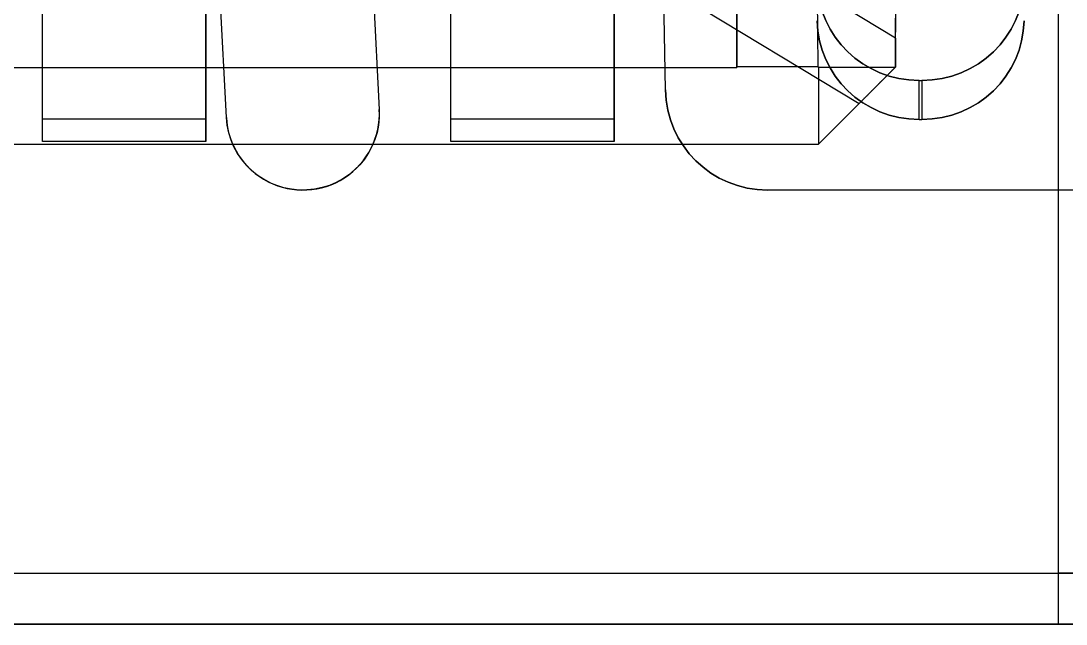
# Model space of a CAD drawing. Extents: x -4.83 to 4.83, y -5.56 to 3.84.
# Drawn here: x 0.598 to 2.645, y -5.56 to -4.379 of the extents above; entities that cross this region are included whole.
import ezdxf

# ---------------------------------------------------------------- set-up
doc = ezdxf.new("R2010")
doc.units = 0
doc.layers.get('0').update_dxf_attribs({"linetype": 'CONTINUOUS'})

# ---------------------------------------------------------------- blocks, each defined once
blk = doc.blocks.new('*U1')
at = {"color": 250, "extrusion": (-1, 0, 0)}
for p, q in [((2, -4.4687, 2.4213), (2, 0, 2.4603)), ((2, 0, 2.4603), (2, -4.47, 2.42)), ((2, -4.47, 2.42), (2, -4.4687, 2.4213))]:
    blk.add_line(p, q, dxfattribs=at)
at = {"color": 250, "extrusion": (0, -0.008727, 0.999962)}
for p, q in [((2, -4.4687, 2.4213), (2, 0, 2.4603)), ((2.1197, 0, 2.4603), (2.1587, -4.4687, 2.4213)), ((2.1587, -4.4687, 2.4213), (2, -4.4687, 2.4213))]:
    blk.add_line(p, q, dxfattribs=at)
at = {"color": 250, "extrusion": (0, -0.009019, 0.999959)}
for p in [(2, 0, 2.4603), (-2, -4.47, 2.42)]:
    blk.add_line(p, (2, -4.47, 2.42), dxfattribs=at)
at = {"color": 250, "extrusion": (0.707107, 0, 0.707107)}
for p, q in [((2.1197, 0, 2.4603), (2.1587, -4.4687, 2.4213)), ((2.3108, -4.4696, 2.2692), (2.3342, 0, 2.2458)), ((2.16, -4.47, 2.42), (2.1587, -4.4687, 2.4213)), ((2.3105, -4.47, 2.2695), (2.16, -4.47, 2.42))]:
    blk.add_line(p, q, dxfattribs=at)
at = {"color": 250, "extrusion": (0.999986, -0.005236, 0)}
for p, q in [((2.3108, -4.4696, 2.2692), (2.3342, 0, 2.2458)), ((2.3111, -4.4123, 1.6016), (2.3342, 0, 1.6358)), ((2.3108, -4.4692, 1.6199), (2.3108, -4.4692, 2.2696))]:
    blk.add_line(p, q, dxfattribs=at)
at = {"color": 250, "extrusion": (0.828721, 0, -0.559661)}
for q in [(2.3342, 0, 1.6358), (1.8931, -4.1597, 0.9826)]:
    blk.add_line((2.3111, -4.4123, 1.6016), q, dxfattribs=at)
at = {"color": 250}
for p, q in [((2.3111, -4.4123, 1.6016), (1.8931, -4.1597, 0.9826)), ((1.7936, -4.2708, 1.0044), (2.2396, -4.5404, 1.6649))]:
    blk.add_line(p, q, dxfattribs=at)
at = {"color": 250, "extrusion": (0, -0.925848, -0.377897)}
for p, q in [((1.7936, -4.2708, 1.0044), (2.2396, -4.5404, 1.6649)), ((2.2396, -4.5404, 1.6649), (2.16, -4.62, 1.86)), ((-2.16, -4.62, 1.86), (2.16, -4.62, 1.86))]:
    blk.add_line(p, q, dxfattribs=at)
at = {"color": 250, "extrusion": (0, -0.707107, 0.707107)}
for p, q in [((-2, -4.47, 2.42), (2, -4.47, 2.42)), ((2, -4.47, 2.42), (2, -4.4687, 2.4213)), ((2.1587, -4.4687, 2.4213), (2, -4.4687, 2.4213)), ((2.16, -4.47, 2.42), (2.1587, -4.4687, 2.4213)), ((2.16, -4.47, 2.42), (2.16, -4.62, 2.27)), ((-2.16, -4.62, 2.27), (2.16, -4.62, 2.27))]:
    blk.add_line(p, q, dxfattribs=at)
at = {"color": 250, "extrusion": (0.57735, -0.57735, 0.57735)}
for p, q in [((2.16, -4.62, 2.27), (2.3105, -4.4695, 2.27)), ((2.16, -4.47, 2.42), (2.16, -4.62, 2.27)), ((2.3105, -4.47, 2.2695), (2.16, -4.47, 2.42))]:
    blk.add_line(p, q, dxfattribs=at)
at = {"color": 250, "extrusion": (0.707107, -0.707107, 0)}
for p, q in [((2.16, -4.62, 2.27), (2.3105, -4.4695, 2.27)), ((2.3108, -4.4692, 1.6199), (2.3108, -4.4692, 2.2696)), ((2.2396, -4.5404, 1.6649), (2.16, -4.62, 1.86)), ((2.16, -4.62, 1.86), (2.16, -4.62, 2.27))]:
    blk.add_line(p, q, dxfattribs=at)
at = {"color": 250, "extrusion": (0, -1, 1e-16)}
for p, q in [((-2.16, -4.62, 1.86), (2.16, -4.62, 1.86)), ((-2.16, -4.62, 2.27), (2.16, -4.62, 2.27)), ((2.16, -4.62, 1.86), (2.16, -4.62, 2.27))]:
    blk.add_line(p, q, dxfattribs=at)
at = {"color": 250}
for points in [[(2.3111, -4.4123, 1.6016), (2.3111, -4.4128, 1.6016), (2.3111, -4.4133, 1.6016), (2.3111, -4.4138, 1.6016), (2.3111, -4.4143, 1.6016), (2.3111, -4.4148, 1.6016), (2.3111, -4.4153, 1.6016), (2.3111, -4.4157, 1.6017), (2.3111, -4.4162, 1.6017), (2.3111, -4.4167, 1.6017), (2.3111, -4.4172, 1.6017), (2.3111, -4.4177, 1.6017), (2.3111, -4.4181, 1.6018), (2.311, -4.4186, 1.6018), (2.311, -4.4191, 1.6018), (2.311, -4.4196, 1.6019), (2.311, -4.4201, 1.6019), (2.311, -4.4205, 1.6019), (2.311, -4.421, 1.602), (2.311, -4.4215, 1.602), (2.311, -4.422, 1.6021), (2.311, -4.4224, 1.6021), (2.311, -4.4229, 1.6022), (2.311, -4.4234, 1.6023), (2.311, -4.4239, 1.6023), (2.311, -4.4243, 1.6024), (2.311, -4.4248, 1.6024), (2.311, -4.4253, 1.6025), (2.311, -4.4257, 1.6026), (2.311, -4.4262, 1.6026), (2.311, -4.4267, 1.6027), (2.311, -4.4271, 1.6028), (2.311, -4.4276, 1.6029), (2.311, -4.4281, 1.603), (2.311, -4.4285, 1.6031), (2.311, -4.429, 1.6031), (2.311, -4.4295, 1.6032), (2.311, -4.4299, 1.6033), (2.311, -4.4304, 1.6034), (2.311, -4.4308, 1.6035), (2.311, -4.4313, 1.6036), (2.311, -4.4318, 1.6037), (2.311, -4.4322, 1.6038), (2.311, -4.4327, 1.6039), (2.311, -4.4331, 1.604), (2.311, -4.4336, 1.6041), (2.311, -4.4341, 1.6043), (2.311, -4.4345, 1.6044), (2.311, -4.435, 1.6045), (2.311, -4.4354, 1.6046), (2.311, -4.4359, 1.6047), (2.311, -4.4363, 1.6049), (2.311, -4.4368, 1.605), (2.311, -4.4372, 1.6051), (2.311, -4.4377, 1.6053), (2.311, -4.4381, 1.6054), (2.311, -4.4386, 1.6055), (2.311, -4.439, 1.6057), (2.311, -4.4395, 1.6058), (2.3109, -4.4399, 1.6059), (2.3109, -4.4404, 1.6061), (2.3109, -4.4408, 1.6062), (2.3109, -4.4413, 1.6064), (2.3109, -4.4417, 1.6065), (2.3109, -4.4422, 1.6067), (2.3109, -4.4426, 1.6068), (2.3109, -4.4431, 1.607), (2.3109, -4.4435, 1.6072), (2.3109, -4.4439, 1.6073), (2.3109, -4.4444, 1.6075), (2.3109, -4.4448, 1.6077), (2.3109, -4.4453, 1.6078), (2.3109, -4.4457, 1.608), (2.3109, -4.4461, 1.6081), (2.3109, -4.4466, 1.6083), (2.3109, -4.447, 1.6085), (2.3109, -4.4475, 1.6087), (2.3109, -4.4479, 1.6088), (2.3109, -4.4483, 1.609), (2.3109, -4.4488, 1.6092), (2.3109, -4.4492, 1.6094), (2.3109, -4.4497, 1.6096), (2.3109, -4.4501, 1.6098), (2.3109, -4.4505, 1.61), (2.3109, -4.4509, 1.6101), (2.3109, -4.4514, 1.6103), (2.3109, -4.4518, 1.6105), (2.3109, -4.4523, 1.6107), (2.3109, -4.4527, 1.6109), (2.3109, -4.4531, 1.6111), (2.3109, -4.4535, 1.6113), (2.3109, -4.454, 1.6115), (2.3109, -4.4544, 1.6118), (2.3109, -4.4548, 1.612), (2.3109, -4.4553, 1.6122), (2.3109, -4.4557, 1.6124), (2.3109, -4.4561, 1.6126), (2.3109, -4.4566, 1.6128), (2.3108, -4.457, 1.613), (2.3108, -4.4574, 1.6132), (2.3108, -4.4578, 1.6135), (2.3108, -4.4583, 1.6137), (2.3108, -4.4587, 1.6139), (2.3108, -4.4591, 1.6141), (2.3108, -4.4595, 1.6143), (2.3108, -4.46, 1.6146), (2.3108, -4.4604, 1.6148), (2.3108, -4.4608, 1.615), (2.3108, -4.4612, 1.6153), (2.3108, -4.4617, 1.6155), (2.3108, -4.4621, 1.6157), (2.3108, -4.4625, 1.616), (2.3108, -4.4629, 1.6162), (2.3108, -4.4634, 1.6164), (2.3108, -4.4638, 1.6167), (2.3108, -4.4642, 1.6169), (2.3108, -4.4646, 1.6172), (2.3108, -4.465, 1.6174), (2.3108, -4.4654, 1.6177), (2.3108, -4.4659, 1.6179), (2.3108, -4.4663, 1.6181), (2.3108, -4.4667, 1.6184), (2.3108, -4.4671, 1.6186), (2.3108, -4.4675, 1.6189), (2.3108, -4.468, 1.6192), (2.3108, -4.4684, 1.6194), (2.3108, -4.4688, 1.6197), (2.3108, -4.4692, 1.6199)], [(2.3111, -4.4123, 1.6016), (2.3111, -4.4128, 1.6016), (2.3111, -4.4133, 1.6016), (2.3111, -4.4138, 1.6016), (2.3111, -4.4143, 1.6016), (2.3111, -4.4148, 1.6016), (2.3111, -4.4153, 1.6016), (2.3111, -4.4157, 1.6017), (2.3111, -4.4162, 1.6017), (2.3111, -4.4167, 1.6017), (2.3111, -4.4172, 1.6017), (2.3111, -4.4177, 1.6017), (2.3111, -4.4181, 1.6018), (2.311, -4.4186, 1.6018), (2.311, -4.4191, 1.6018), (2.311, -4.4196, 1.6019), (2.311, -4.4201, 1.6019), (2.311, -4.4205, 1.6019), (2.311, -4.421, 1.602), (2.311, -4.4215, 1.602), (2.311, -4.422, 1.6021), (2.311, -4.4224, 1.6021), (2.311, -4.4229, 1.6022), (2.311, -4.4234, 1.6023), (2.311, -4.4239, 1.6023), (2.311, -4.4243, 1.6024), (2.311, -4.4248, 1.6024), (2.311, -4.4253, 1.6025), (2.311, -4.4257, 1.6026), (2.311, -4.4262, 1.6026), (2.311, -4.4267, 1.6027), (2.311, -4.4271, 1.6028), (2.311, -4.4276, 1.6029), (2.311, -4.4281, 1.603), (2.311, -4.4285, 1.6031), (2.311, -4.429, 1.6031), (2.311, -4.4295, 1.6032), (2.311, -4.4299, 1.6033), (2.311, -4.4304, 1.6034), (2.311, -4.4308, 1.6035), (2.311, -4.4313, 1.6036), (2.311, -4.4318, 1.6037), (2.311, -4.4322, 1.6038), (2.311, -4.4327, 1.6039), (2.311, -4.4331, 1.604), (2.311, -4.4336, 1.6041), (2.311, -4.4341, 1.6043), (2.311, -4.4345, 1.6044), (2.311, -4.435, 1.6045), (2.311, -4.4354, 1.6046), (2.311, -4.4359, 1.6047), (2.311, -4.4363, 1.6049), (2.311, -4.4368, 1.605), (2.311, -4.4372, 1.6051), (2.311, -4.4377, 1.6053), (2.311, -4.4381, 1.6054), (2.311, -4.4386, 1.6055), (2.311, -4.439, 1.6057), (2.311, -4.4395, 1.6058), (2.3109, -4.4399, 1.6059), (2.3109, -4.4404, 1.6061), (2.3109, -4.4408, 1.6062), (2.3109, -4.4413, 1.6064), (2.3109, -4.4417, 1.6065), (2.3109, -4.4422, 1.6067), (2.3109, -4.4426, 1.6068), (2.3109, -4.4431, 1.607), (2.3109, -4.4435, 1.6072), (2.3109, -4.4439, 1.6073), (2.3109, -4.4444, 1.6075), (2.3109, -4.4448, 1.6077), (2.3109, -4.4453, 1.6078), (2.3109, -4.4457, 1.608), (2.3109, -4.4461, 1.6081), (2.3109, -4.4466, 1.6083), (2.3109, -4.447, 1.6085), (2.3109, -4.4475, 1.6087), (2.3109, -4.4479, 1.6088), (2.3109, -4.4483, 1.609), (2.3109, -4.4488, 1.6092), (2.3109, -4.4492, 1.6094), (2.3109, -4.4497, 1.6096), (2.3109, -4.4501, 1.6098), (2.3109, -4.4505, 1.61), (2.3109, -4.4509, 1.6101), (2.3109, -4.4514, 1.6103), (2.3109, -4.4518, 1.6105), (2.3109, -4.4523, 1.6107), (2.3109, -4.4527, 1.6109), (2.3109, -4.4531, 1.6111), (2.3109, -4.4535, 1.6113), (2.3109, -4.454, 1.6115), (2.3109, -4.4544, 1.6118), (2.3109, -4.4548, 1.612), (2.3109, -4.4553, 1.6122), (2.3109, -4.4557, 1.6124), (2.3109, -4.4561, 1.6126), (2.3109, -4.4566, 1.6128), (2.3108, -4.457, 1.613), (2.3108, -4.4574, 1.6132), (2.3108, -4.4578, 1.6135), (2.3108, -4.4583, 1.6137), (2.3108, -4.4587, 1.6139), (2.3108, -4.4591, 1.6141), (2.3108, -4.4595, 1.6143), (2.3108, -4.46, 1.6146), (2.3108, -4.4604, 1.6148), (2.3108, -4.4608, 1.615), (2.3108, -4.4612, 1.6153), (2.3108, -4.4617, 1.6155), (2.3108, -4.4621, 1.6157), (2.3108, -4.4625, 1.616), (2.3108, -4.4629, 1.6162), (2.3108, -4.4634, 1.6164), (2.3108, -4.4638, 1.6167), (2.3108, -4.4642, 1.6169), (2.3108, -4.4646, 1.6172), (2.3108, -4.465, 1.6174), (2.3108, -4.4654, 1.6177), (2.3108, -4.4659, 1.6179), (2.3108, -4.4663, 1.6181), (2.3108, -4.4667, 1.6184), (2.3108, -4.4671, 1.6186), (2.3108, -4.4675, 1.6189), (2.3108, -4.468, 1.6192), (2.3108, -4.4684, 1.6194), (2.3108, -4.4688, 1.6197), (2.3108, -4.4692, 1.6199)], [(2.3108, -4.4692, 1.6199), (2.3104, -4.4696, 1.6197), (2.3099, -4.47, 1.6195), (2.3095, -4.4705, 1.6193), (2.3091, -4.4709, 1.6191), (2.3087, -4.4713, 1.6189), (2.3082, -4.4717, 1.6188), (2.3078, -4.4722, 1.6186), (2.3074, -4.4726, 1.6184), (2.3069, -4.473, 1.6182), (2.3065, -4.4734, 1.6181), (2.3061, -4.4738, 1.6179), (2.3056, -4.4743, 1.6178), (2.3052, -4.4747, 1.6176), (2.3048, -4.4752, 1.6175), (2.3043, -4.4756, 1.6174), (2.3039, -4.476, 1.6172), (2.3034, -4.4764, 1.6171), (2.303, -4.4769, 1.617), (2.3026, -4.4773, 1.6169), (2.3021, -4.4778, 1.6167), (2.3017, -4.4782, 1.6166), (2.3012, -4.4786, 1.6165), (2.3008, -4.4791, 1.6164), (2.3004, -4.4795, 1.6164), (2.2999, -4.48, 1.6163), (2.2995, -4.4804, 1.6162), (2.299, -4.4809, 1.6161), (2.2986, -4.4813, 1.616), (2.2981, -4.4817, 1.616), (2.2977, -4.4822, 1.6159), (2.2973, -4.4826, 1.6159), (2.2968, -4.4831, 1.6158), (2.2964, -4.4835, 1.6158), (2.2959, -4.484, 1.6157), (2.2955, -4.4844, 1.6157), (2.295, -4.4848, 1.6157), (2.2946, -4.4853, 1.6156), (2.2941, -4.4858, 1.6156), (2.2937, -4.4862, 1.6156), (2.2932, -4.4866, 1.6156), (2.2928, -4.4871, 1.6156), (2.2923, -4.4875, 1.6156), (2.2919, -4.488, 1.6156), (2.2915, -4.4884, 1.6156), (2.291, -4.4889, 1.6156), (2.2906, -4.4893, 1.6156), (2.2901, -4.4898, 1.6157), (2.2897, -4.4902, 1.6157), (2.2892, -4.4907, 1.6157), (2.2888, -4.4911, 1.6158), (2.2883, -4.4916, 1.6158), (2.2879, -4.492, 1.6159), (2.2875, -4.4925, 1.6159), (2.287, -4.4929, 1.616), (2.2866, -4.4934, 1.616), (2.2861, -4.4938, 1.6161), (2.2857, -4.4942, 1.6162), (2.2852, -4.4947, 1.6163), (2.2848, -4.4951, 1.6164), (2.2844, -4.4956, 1.6165), (2.2839, -4.496, 1.6166), (2.2835, -4.4965, 1.6167), (2.283, -4.4969, 1.6168), (2.2826, -4.4973, 1.6169), (2.2822, -4.4978, 1.617), (2.2817, -4.4982, 1.6171), (2.2813, -4.4986, 1.6172), (2.2809, -4.4991, 1.6174), (2.2804, -4.4995, 1.6175), (2.28, -4.5, 1.6177), (2.2796, -4.5004, 1.6178), (2.2791, -4.5008, 1.618), (2.2787, -4.5013, 1.6181), (2.2783, -4.5017, 1.6183), (2.2778, -4.5021, 1.6184), (2.2774, -4.5026, 1.6186), (2.277, -4.503, 1.6188), (2.2766, -4.5034, 1.619), (2.2761, -4.5038, 1.6192), (2.2757, -4.5043, 1.6194), (2.2753, -4.5047, 1.6196), (2.2749, -4.5051, 1.6198), (2.2745, -4.5055, 1.62), (2.274, -4.5059, 1.6202), (2.2736, -4.5064, 1.6204), (2.2732, -4.5068, 1.6206), (2.2728, -4.5072, 1.6209), (2.2724, -4.5076, 1.6211), (2.272, -4.508, 1.6214), (2.2716, -4.5084, 1.6216), (2.2712, -4.5088, 1.6219), (2.2708, -4.5092, 1.6221), (2.2704, -4.5096, 1.6224), (2.27, -4.51, 1.6226), (2.2696, -4.5104, 1.6229), (2.2692, -4.5108, 1.6232), (2.2688, -4.5112, 1.6235), (2.2684, -4.5116, 1.6238), (2.268, -4.512, 1.624), (2.2676, -4.5124, 1.6243), (2.2672, -4.5128, 1.6246), (2.2668, -4.5132, 1.6249), (2.2664, -4.5136, 1.6253), (2.266, -4.514, 1.6256), (2.2656, -4.5144, 1.6259), (2.2653, -4.5147, 1.6262), (2.2649, -4.5151, 1.6265), (2.2645, -4.5155, 1.6269), (2.2641, -4.5159, 1.6272), (2.2638, -4.5162, 1.6275), (2.2634, -4.5166, 1.6279), (2.263, -4.517, 1.6282), (2.2626, -4.5174, 1.6286), (2.2623, -4.5177, 1.6289), (2.2619, -4.5181, 1.6293), (2.2616, -4.5184, 1.6297), (2.2612, -4.5188, 1.63), (2.2608, -4.5192, 1.6304), (2.2605, -4.5195, 1.6308), (2.2601, -4.5199, 1.6311), (2.2598, -4.5202, 1.6315), (2.2594, -4.5206, 1.6319), (2.2591, -4.521, 1.6323), (2.2587, -4.5213, 1.6327), (2.2584, -4.5216, 1.6331), (2.258, -4.522, 1.6335), (2.2577, -4.5223, 1.6339), (2.2573, -4.5227, 1.6343), (2.257, -4.523, 1.6347), (2.2567, -4.5233, 1.6351), (2.2563, -4.5237, 1.6355), (2.256, -4.524, 1.636), (2.2557, -4.5244, 1.6364), (2.2553, -4.5247, 1.6368), (2.255, -4.525, 1.6372), (2.2547, -4.5254, 1.6377), (2.2544, -4.5257, 1.6381), (2.254, -4.526, 1.6385), (2.2537, -4.5263, 1.639), (2.2534, -4.5266, 1.6394), (2.2531, -4.527, 1.6399), (2.2528, -4.5273, 1.6403), (2.2525, -4.5276, 1.6408), (2.2521, -4.5279, 1.6412), (2.2518, -4.5282, 1.6417), (2.2515, -4.5285, 1.6422), (2.2512, -4.5288, 1.6426), (2.2509, -4.5291, 1.6431), (2.2506, -4.5294, 1.6436), (2.2503, -4.5297, 1.644), (2.25, -4.53, 1.6445), (2.2497, -4.5303, 1.645), (2.2494, -4.5306, 1.6455), (2.2491, -4.5309, 1.6459), (2.2488, -4.5312, 1.6464), (2.2486, -4.5315, 1.6469), (2.2483, -4.5318, 1.6474), (2.248, -4.5321, 1.6479), (2.2477, -4.5324, 1.6484), (2.2474, -4.5326, 1.6488), (2.2471, -4.5329, 1.6494), (2.2469, -4.5332, 1.6499), (2.2466, -4.5335, 1.6503), (2.2463, -4.5337, 1.6508), (2.246, -4.534, 1.6514), (2.2458, -4.5343, 1.6519), (2.2455, -4.5345, 1.6524), (2.2452, -4.5348, 1.6529), (2.245, -4.5351, 1.6534), (2.2447, -4.5353, 1.6539), (2.2445, -4.5356, 1.6544), (2.2442, -4.5358, 1.6549), (2.2439, -4.5361, 1.6554), (2.2437, -4.5364, 1.6559), (2.2434, -4.5366, 1.6564), (2.2432, -4.5369, 1.657), (2.2429, -4.5371, 1.6575), (2.2427, -4.5374, 1.658), (2.2424, -4.5376, 1.6585), (2.2422, -4.5378, 1.6591), (2.242, -4.5381, 1.6596), (2.2417, -4.5383, 1.6601), (2.2415, -4.5385, 1.6606), (2.2412, -4.5388, 1.6612), (2.241, -4.539, 1.6617), (2.2408, -4.5393, 1.6622), (2.2405, -4.5395, 1.6627), (2.2403, -4.5397, 1.6633), (2.2401, -4.5399, 1.6638), (2.2399, -4.5401, 1.6643), (2.2396, -4.5404, 1.6649)], [(2.3108, -4.4692, 1.6199), (2.3104, -4.4696, 1.6197), (2.3099, -4.47, 1.6195), (2.3095, -4.4705, 1.6193), (2.3091, -4.4709, 1.6191), (2.3087, -4.4713, 1.6189), (2.3082, -4.4717, 1.6188), (2.3078, -4.4722, 1.6186), (2.3074, -4.4726, 1.6184), (2.3069, -4.473, 1.6182), (2.3065, -4.4734, 1.6181), (2.3061, -4.4738, 1.6179), (2.3056, -4.4743, 1.6178), (2.3052, -4.4747, 1.6176), (2.3048, -4.4752, 1.6175), (2.3043, -4.4756, 1.6174), (2.3039, -4.476, 1.6172), (2.3034, -4.4764, 1.6171), (2.303, -4.4769, 1.617), (2.3026, -4.4773, 1.6169), (2.3021, -4.4778, 1.6167), (2.3017, -4.4782, 1.6166), (2.3012, -4.4786, 1.6165), (2.3008, -4.4791, 1.6164), (2.3004, -4.4795, 1.6164), (2.2999, -4.48, 1.6163), (2.2995, -4.4804, 1.6162), (2.299, -4.4809, 1.6161), (2.2986, -4.4813, 1.616), (2.2981, -4.4817, 1.616), (2.2977, -4.4822, 1.6159), (2.2973, -4.4826, 1.6159), (2.2968, -4.4831, 1.6158), (2.2964, -4.4835, 1.6158), (2.2959, -4.484, 1.6157), (2.2955, -4.4844, 1.6157), (2.295, -4.4848, 1.6157), (2.2946, -4.4853, 1.6156), (2.2941, -4.4858, 1.6156), (2.2937, -4.4862, 1.6156), (2.2932, -4.4866, 1.6156), (2.2928, -4.4871, 1.6156), (2.2923, -4.4875, 1.6156), (2.2919, -4.488, 1.6156), (2.2915, -4.4884, 1.6156), (2.291, -4.4889, 1.6156), (2.2906, -4.4893, 1.6156), (2.2901, -4.4898, 1.6157), (2.2897, -4.4902, 1.6157), (2.2892, -4.4907, 1.6157), (2.2888, -4.4911, 1.6158), (2.2883, -4.4916, 1.6158), (2.2879, -4.492, 1.6159), (2.2875, -4.4925, 1.6159), (2.287, -4.4929, 1.616), (2.2866, -4.4934, 1.616), (2.2861, -4.4938, 1.6161), (2.2857, -4.4942, 1.6162), (2.2852, -4.4947, 1.6163), (2.2848, -4.4951, 1.6164), (2.2844, -4.4956, 1.6165), (2.2839, -4.496, 1.6166), (2.2835, -4.4965, 1.6167), (2.283, -4.4969, 1.6168), (2.2826, -4.4973, 1.6169), (2.2822, -4.4978, 1.617), (2.2817, -4.4982, 1.6171), (2.2813, -4.4986, 1.6172), (2.2809, -4.4991, 1.6174), (2.2804, -4.4995, 1.6175), (2.28, -4.5, 1.6177), (2.2796, -4.5004, 1.6178), (2.2791, -4.5008, 1.618), (2.2787, -4.5013, 1.6181), (2.2783, -4.5017, 1.6183), (2.2778, -4.5021, 1.6184), (2.2774, -4.5026, 1.6186), (2.277, -4.503, 1.6188), (2.2766, -4.5034, 1.619), (2.2761, -4.5038, 1.6192), (2.2757, -4.5043, 1.6194), (2.2753, -4.5047, 1.6196), (2.2749, -4.5051, 1.6198), (2.2745, -4.5055, 1.62), (2.274, -4.5059, 1.6202), (2.2736, -4.5064, 1.6204), (2.2732, -4.5068, 1.6206), (2.2728, -4.5072, 1.6209), (2.2724, -4.5076, 1.6211), (2.272, -4.508, 1.6214), (2.2716, -4.5084, 1.6216), (2.2712, -4.5088, 1.6219), (2.2708, -4.5092, 1.6221), (2.2704, -4.5096, 1.6224), (2.27, -4.51, 1.6226), (2.2696, -4.5104, 1.6229), (2.2692, -4.5108, 1.6232), (2.2688, -4.5112, 1.6235), (2.2684, -4.5116, 1.6238), (2.268, -4.512, 1.624), (2.2676, -4.5124, 1.6243), (2.2672, -4.5128, 1.6246), (2.2668, -4.5132, 1.6249), (2.2664, -4.5136, 1.6253), (2.266, -4.514, 1.6256), (2.2656, -4.5144, 1.6259), (2.2653, -4.5147, 1.6262), (2.2649, -4.5151, 1.6265), (2.2645, -4.5155, 1.6269), (2.2641, -4.5159, 1.6272), (2.2638, -4.5162, 1.6275), (2.2634, -4.5166, 1.6279), (2.263, -4.517, 1.6282), (2.2626, -4.5174, 1.6286), (2.2623, -4.5177, 1.6289), (2.2619, -4.5181, 1.6293), (2.2616, -4.5184, 1.6297), (2.2612, -4.5188, 1.63), (2.2608, -4.5192, 1.6304), (2.2605, -4.5195, 1.6308), (2.2601, -4.5199, 1.6311), (2.2598, -4.5202, 1.6315), (2.2594, -4.5206, 1.6319), (2.2591, -4.521, 1.6323), (2.2587, -4.5213, 1.6327), (2.2584, -4.5216, 1.6331), (2.258, -4.522, 1.6335), (2.2577, -4.5223, 1.6339), (2.2573, -4.5227, 1.6343), (2.257, -4.523, 1.6347), (2.2567, -4.5233, 1.6351), (2.2563, -4.5237, 1.6355), (2.256, -4.524, 1.636), (2.2557, -4.5244, 1.6364), (2.2553, -4.5247, 1.6368), (2.255, -4.525, 1.6372), (2.2547, -4.5254, 1.6377), (2.2544, -4.5257, 1.6381), (2.254, -4.526, 1.6385), (2.2537, -4.5263, 1.639), (2.2534, -4.5266, 1.6394), (2.2531, -4.527, 1.6399), (2.2528, -4.5273, 1.6403), (2.2525, -4.5276, 1.6408), (2.2521, -4.5279, 1.6412), (2.2518, -4.5282, 1.6417), (2.2515, -4.5285, 1.6422), (2.2512, -4.5288, 1.6426), (2.2509, -4.5291, 1.6431), (2.2506, -4.5294, 1.6436), (2.2503, -4.5297, 1.644), (2.25, -4.53, 1.6445), (2.2497, -4.5303, 1.645), (2.2494, -4.5306, 1.6455), (2.2491, -4.5309, 1.6459), (2.2488, -4.5312, 1.6464), (2.2486, -4.5315, 1.6469), (2.2483, -4.5318, 1.6474), (2.248, -4.5321, 1.6479), (2.2477, -4.5324, 1.6484), (2.2474, -4.5326, 1.6488), (2.2471, -4.5329, 1.6494), (2.2469, -4.5332, 1.6499), (2.2466, -4.5335, 1.6503), (2.2463, -4.5337, 1.6508), (2.246, -4.534, 1.6514), (2.2458, -4.5343, 1.6519), (2.2455, -4.5345, 1.6524), (2.2452, -4.5348, 1.6529), (2.245, -4.5351, 1.6534), (2.2447, -4.5353, 1.6539), (2.2445, -4.5356, 1.6544), (2.2442, -4.5358, 1.6549), (2.2439, -4.5361, 1.6554), (2.2437, -4.5364, 1.6559), (2.2434, -4.5366, 1.6564), (2.2432, -4.5369, 1.657), (2.2429, -4.5371, 1.6575), (2.2427, -4.5374, 1.658), (2.2424, -4.5376, 1.6585), (2.2422, -4.5378, 1.6591), (2.242, -4.5381, 1.6596), (2.2417, -4.5383, 1.6601), (2.2415, -4.5385, 1.6606), (2.2412, -4.5388, 1.6612), (2.241, -4.539, 1.6617), (2.2408, -4.5393, 1.6622), (2.2405, -4.5395, 1.6627), (2.2403, -4.5397, 1.6633), (2.2401, -4.5399, 1.6638), (2.2399, -4.5401, 1.6643), (2.2396, -4.5404, 1.6649)]]:
    blk.add_polyline3d(points, dxfattribs=at)
blk = doc.blocks.new('*U3')
at = {"color": 255, "extrusion": (0, -1e-16, -1)}
for p, q in [((1.0741, -0.2495, 3.5), (1.2996, -4.5521, 3.5)), ((1.86, -4.5135, 3.5), (1.8033, -1.2626, 3.5)), ((1, -4.5679, 3.5), (0.878, -2.24, 3.5)), ((2.66, -4.71, 3.5), (2.06, -4.71, 3.5)), ((-3.16, -5.46, 3.5), (3.16, -5.46, 3.5)), ((0.001, -5.56), (2.73, -5.56))]:
    blk.add_line(p, q, dxfattribs=at)
at = {"color": 255, "extrusion": (-0.99863, -0.052336, 0)}
for p, q in [((1.0741, -0.2495, 3.5), (1.2996, -4.5521, 3.5)), ((1.0741, -0.2495, 3.9), (1.2996, -4.5521, 3.9)), ((1.2996, -4.5521, 3.5), (1.2996, -4.5521, 3.9))]:
    blk.add_line(p, q, dxfattribs=at)
at = {"color": 255}
for p, q in [((1.0741, -0.2495, 3.9), (1.2996, -4.5521, 3.9)), ((1.86, -4.5135, 3.9), (1.8033, -1.2626, 3.9)), ((1, -4.5679, 3.9), (0.878, -2.24, 3.9)), ((2.63, -5.46, 0.4), (2.63, -3.84, 0.4)), ((2.63, -5.46, 0.4), (2.63, -3.84, 0.4)), ((2.3574, -4.5715, 3.5005), (2.3574, -4.4952, 3.8932)), ((2.3626, -4.4952, 3.8932), (2.3626, -4.5715, 3.5005)), ((1.86, -4.5135, 3.5), (1.86, -4.5135, 3.9)), ((1.2996, -4.5521, 3.5), (1.2996, -4.5521, 3.9)), ((1, -4.5679, 3.5), (1, -4.5679, 3.9)), ((2.06, -4.71, 3.5), (2.06, -4.71, 3.9)), ((2.66, -4.71, 3.9), (2.06, -4.71, 3.9)), ((0.001, -5.46, 0.4), (2.63, -5.46, 0.4)), ((2.63, -5.56, 0.3), (2.63, -5.46, 0.4)), ((-3.16, -5.56, 3.9), (3.16, -5.56, 3.9))]:
    blk.add_line(p, q, dxfattribs=at)
at = {"color": 255, "extrusion": (0.999848, 0.017452, 0)}
for p, q in [((1.86, -4.5135, 3.5), (1.8033, -1.2626, 3.5)), ((1.86, -4.5135, 3.9), (1.8033, -1.2626, 3.9)), ((1.86, -4.5135, 3.5), (1.86, -4.5135, 3.9))]:
    blk.add_line(p, q, dxfattribs=at)
at = {"color": 255, "extrusion": (0.99863, 0.052336, 0)}
for p, q in [((1, -4.5679, 3.5), (0.878, -2.24, 3.5)), ((1, -4.5679, 3.9), (0.878, -2.24, 3.9)), ((1, -4.5679, 3.5), (1, -4.5679, 3.9))]:
    blk.add_line(p, q, dxfattribs=at)
at = {"color": 255, "extrusion": (0, -0.981627, 0.190809)}
for p, q in [((2.3574, -4.5715, 3.5005), (2.3574, -4.4952, 3.8932)), ((2.3574, -4.4952, 3.8932), (2.3626, -4.4952, 3.8932)), ((2.3626, -4.4952, 3.8932), (2.3626, -4.5715, 3.5005)), ((2.3574, -4.5715, 3.5005), (2.3626, -4.5715, 3.5005))]:
    blk.add_line(p, q, dxfattribs=at)
at = {"color": 255, "extrusion": (0, 0.190809, 0.981627)}
blk.add_line((2.3574, -4.4952, 3.8932), (2.3626, -4.4952, 3.8932), dxfattribs=at)
at = {"color": 255, "extrusion": (0, -0.190809, -0.981627)}
blk.add_line((2.3574, -4.5715, 3.5005), (2.3626, -4.5715, 3.5005), dxfattribs=at)
at = {"color": 255, "extrusion": (0, 1, -1e-16)}
for p, q in [((2.66, -4.71, 3.5), (2.06, -4.71, 3.5)), ((2.06, -4.71, 3.5), (2.06, -4.71, 3.9)), ((2.66, -4.71, 3.9), (2.06, -4.71, 3.9))]:
    blk.add_line(p, q, dxfattribs=at)
at = {"color": 255, "extrusion": (0, -0.707107, -0.707107)}
for p, q in [((-3.16, -5.46, 3.5), (3.16, -5.46, 3.5)), ((3.16, -5.56, 3.6), (-3.16, -5.56, 3.6))]:
    blk.add_line(p, q, dxfattribs=at)
at = {"color": 255, "extrusion": (0, -0.707107, 0.707107)}
for p, q in [((0.001, -5.46, 0.4), (2.63, -5.46, 0.4)), ((2.63, -5.56, 0.3), (2.63, -5.46, 0.4)), ((2.63, -5.56, 0.3), (0.001, -5.56, 0.3))]:
    blk.add_line(p, q, dxfattribs=at)
at = {"color": 255, "extrusion": (0, -1, 1e-16)}
for p, q in [((-3.16, -5.56, 3.9), (3.16, -5.56, 3.9)), ((3.16, -5.56, 3.6), (-3.16, -5.56, 3.6)), ((2.63, -5.56, 0.3), (0.001, -5.56, 0.3)), ((0.001, -5.56), (2.73, -5.56))]:
    blk.add_line(p, q, dxfattribs=at)
at = {"color": 255, "extrusion": (0, -0.190809, -0.981627)}
for centre, start, end in [((2.3574, 4.9555, -2.9639), 90, 179), ((2.3626, 4.9555, -2.9639), 1, 90), ((2.3574, 4.9555, -2.5639), 90, 179), ((2.3626, 4.9555, -2.5639), 1, 90)]:
    blk.add_arc(centre, 0.2, start, end, dxfattribs=at)
at = {"color": 255, "extrusion": (0, 0.190809, 0.981627)}
for centre, start, end in [((-2.3574, 4.9555, 2.9639), 1, 90), ((-2.3626, 4.9555, 2.9639), 90, 179), ((-2.3574, 4.9555, 2.5639), 1, 90), ((-2.3626, 4.9555, 2.5639), 90, 179)]:
    blk.add_arc(centre, 0.2, start, end, dxfattribs=at)
at = {"color": 255, "extrusion": (0, -1e-16, -1)}
for centre, radius, start, end in [((-2.06, -4.51, -3.5), 0.2, 270, 359), ((-2.06, -4.51, -3.5), 0.2, 270, 359), ((-2.06, -4.51, -3.9), 0.2, 270, 359), ((-1.1498, -4.56, -3.9), 0.15, 177, 357)]:
    blk.add_arc(centre, radius, start, end, dxfattribs=at)
at = {"color": 255}
for centre, radius, start, end in [((2.06, -4.51, 3.9), 0.2, 181, 270), ((1.1498, -4.56, 3.9), 0.15, 183, 3)]:
    blk.add_arc(centre, radius, start, end, dxfattribs=at)
at = {"color": 255, "extrusion": (-2.9e-15, -1e-16, -1)}
blk.add_arc((-1.1498, -4.56, -3.5), 0.15, 177, 357, dxfattribs=at)
blk.add_arc((-1.1498, -4.56, -3.5), 0.15, 177, 357, dxfattribs=at)
at = {"color": 255, "extrusion": (0, 1, -1e-16)}
for centre, radius in [((-2.63, 0.7, -5.46), 0.3), ((-2.63, 0.7, -5.46), 0.3), ((-2.63, 0.7, -5.56), 0.4)]:
    blk.add_arc(centre, radius, 180, 270, dxfattribs=at)
at = {"color": 255, "extrusion": (0, -1, 1e-16)}
blk.add_arc((2.63, 0.7, 5.56), 0.4, 270, 0, dxfattribs=at)
blk = doc.blocks.new('*U6')
at = {"extrusion": (-4.49369e-09, 0.173648, 0.984808)}
for p, q in [((0.64, -4.5712, 2.167), (0.64, -4.0044, 2.0671)), ((0.96, -4.5712, 2.167), (0.96, -4.0044, 2.0671)), ((0.96, -4.5712, 2.167), (0.64, -4.5712, 2.167))]:
    blk.add_line(p, q, dxfattribs=at)
at = {"extrusion": (-1, 9.34275e-09, -6.21039e-09)}
for p, q in [((0.64, -4.5712, 2.167), (0.64, -4.0044, 2.0671)), ((0.64, -4.6146, 1.9208), (0.64, -4.0478, 1.8209)), ((0.64, -4.6146, 1.9208), (0.64, -4.5712, 2.167))]:
    blk.add_line(p, q, dxfattribs=at)
at = {"extrusion": (1, -9.34275e-09, 6.21039e-09)}
for p, q in [((0.96, -4.5712, 2.167), (0.96, -4.0044, 2.0671)), ((0.96, -4.0478, 1.8209), (0.96, -4.6146, 1.9208)), ((0.96, -4.6146, 1.9208), (0.96, -4.5712, 2.167))]:
    blk.add_line(p, q, dxfattribs=at)
at = {"extrusion": (4.49369e-09, -0.173648, -0.984808)}
for p, q in [((0.64, -4.6146, 1.9208), (0.64, -4.0478, 1.8209)), ((0.96, -4.0478, 1.8209), (0.96, -4.6146, 1.9208)), ((0.96, -4.6146, 1.9208), (0.64, -4.6146, 1.9208))]:
    blk.add_line(p, q, dxfattribs=at)
at = {"extrusion": (-1.02792e-08, -0.984808, 0.173648)}
for p, q in [((0.96, -4.5712, 2.167), (0.64, -4.5712, 2.167)), ((0.64, -4.6146, 1.9208), (0.64, -4.5712, 2.167)), ((0.96, -4.6146, 1.9208), (0.96, -4.5712, 2.167)), ((0.96, -4.6146, 1.9208), (0.64, -4.6146, 1.9208))]:
    blk.add_line(p, q, dxfattribs=at)
blk = doc.blocks.new('*U7')
at = {"extrusion": (-4.49369e-09, 0.173648, 0.984808)}
for p, q in [((1.44, -4.5712, 2.167), (1.44, -4.0044, 2.0671)), ((1.76, -4.5712, 2.167), (1.76, -4.0044, 2.0671)), ((1.76, -4.5712, 2.167), (1.44, -4.5712, 2.167))]:
    blk.add_line(p, q, dxfattribs=at)
at = {"extrusion": (-1, 9.34275e-09, -6.21039e-09)}
for p, q in [((1.44, -4.5712, 2.167), (1.44, -4.0044, 2.0671)), ((1.44, -4.6146, 1.9208), (1.44, -4.0478, 1.8209)), ((1.44, -4.6146, 1.9208), (1.44, -4.5712, 2.167))]:
    blk.add_line(p, q, dxfattribs=at)
at = {"extrusion": (1, -9.34275e-09, 6.21039e-09)}
for p, q in [((1.76, -4.5712, 2.167), (1.76, -4.0044, 2.0671)), ((1.76, -4.0478, 1.8209), (1.76, -4.6146, 1.9208)), ((1.76, -4.6146, 1.9208), (1.76, -4.5712, 2.167))]:
    blk.add_line(p, q, dxfattribs=at)
at = {"extrusion": (4.49369e-09, -0.173648, -0.984808)}
for p, q in [((1.44, -4.6146, 1.9208), (1.44, -4.0478, 1.8209)), ((1.76, -4.0478, 1.8209), (1.76, -4.6146, 1.9208)), ((1.76, -4.6146, 1.9208), (1.44, -4.6146, 1.9208))]:
    blk.add_line(p, q, dxfattribs=at)
at = {"extrusion": (-1.02792e-08, -0.984808, 0.173648)}
for p, q in [((1.76, -4.5712, 2.167), (1.44, -4.5712, 2.167)), ((1.44, -4.6146, 1.9208), (1.44, -4.5712, 2.167)), ((1.76, -4.6146, 1.9208), (1.76, -4.5712, 2.167)), ((1.76, -4.6146, 1.9208), (1.44, -4.6146, 1.9208))]:
    blk.add_line(p, q, dxfattribs=at)

msp = doc.modelspace()

# ---------------------------------------------------------------- block references
for name in ['*U6', '*U7', '*U3', '*U1']:
    msp.add_blockref(name, (0, 0))

doc.saveas('drawing.dxf')
